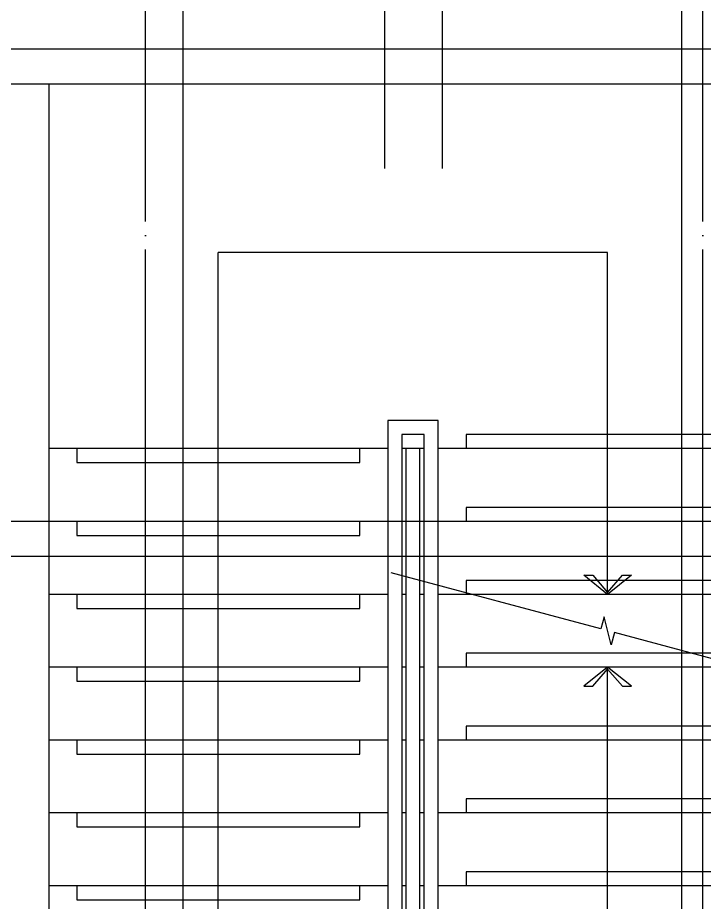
# Model space of a CAD drawing. Header units: millimetres. Extents: x -24416 to 92204, y -190080 to 23760.
# Drawn here: x 56611 to 59061, y -7421 to -4265 of the extents above; entities that cross this region are included whole.
import ezdxf
from ezdxf.xclip import XClip

# ---------------------------------------------------------------- set-up
doc = ezdxf.new("R2010")
doc.units = ezdxf.units.MM
doc.header["$LTSCALE"] = 50
doc.header["$XCLIPFRAME"] = 0
doc.linetypes.add('AUDIT_D_220706163347-0', pattern=[0])
doc.linetypes.add('CEN', pattern=[62, 60, -1, 0, -1])
doc.layers.add('AA-XXXX-MC', color=153, linetype='AUDIT_D_220706163347-0', plot=False)
doc.layers.add('MC', color=135, linetype='Continuous', plot=False)
for name, color, linetype in [('CEN_CON', 1, 'CEN'), ('CEN_WALL', 12, 'CEN'), ('CONC', 2, 'Continuous'), ('STAIR', 4, 'Continuous'), ('논슬립', 251, 'Continuous'), ('실명박스', 7, 'AUDIT_D_220706163347-0')]:
    doc.layers.add(name, color=color, linetype=linetype)

# ---------------------------------------------------------------- blocks, each defined once
blk = doc.blocks.new('U-76A(확장)3')
at = {"layer": 'CEN_WALL'}
blk.add_line((14595, 7845), (11865, 7845), dxfattribs=at)
at = {"layer": 'CONC'}
blk.add_line((14295, 0), (14295, 9445), dxfattribs=at)
at = {"layer": 'MC'}
blk.add_line((14595, 7640), (11865, 7640), dxfattribs=at)
blk = doc.blocks.new('STA-1')
at = {"layer": 'STAIR'}
for p, q in [((-3120, -1210), (-3120, 0)), ((-2860, -1210), (-2860, 0)), ((-2600, -1210), (-2600, 0)), ((-2340, -1210), (-2340, 0)), ((-2080, -1210), (-2080, 0)), ((-1820, -1210), (-1820, 0)), ((-1560, -1210), (-1560, 0)), ((-1300, -1210), (-1300, 0)), ((-3120, -605), (-600, -605)), ((-600, -1995), (-600, -605)), ((-3120, -1275), (-3120, -1260)), ((-3120, -1275), (-3120, -1260)), ((-2860, -1275), (-2860, -1260)), ((-2600, -1275), (-2600, -1260)), ((-2340, -1275), (-2340, -1260)), ((-2080, -1275), (-2080, -1260)), ((-1820, -1275), (-1820, -1260)), ((-1560, -1275), (-1560, -1260)), ((-1300, -1275), (-1300, -1260)), ((-3120, -1340), (-3120, -1325)), ((-3120, -1340), (-3120, -1325)), ((-2860, -1340), (-2860, -1325)), ((-2600, -1340), (-2600, -1325)), ((-2340, -1340), (-2340, -1325)), ((-2080, -1340), (-2080, -1325)), ((-1820, -1340), (-1820, -1325)), ((-1560, -1340), (-1560, -1325)), ((-1300, -1340), (-1300, -1325)), ((-3120, -2600), (-3120, -1390)), ((-2860, -2600), (-2860, -1390)), ((-2600, -2600), (-2600, -1390)), ((-2340, -2600), (-2340, -1390)), ((-2080, -2600), (-2080, -1390)), ((-1820, -2600), (-1820, -1390)), ((-1560, -2600), (-1560, -1390)), ((-1300, -2600), (-1300, -1390)), ((-3120, -1995), (-2080, -1995)), ((-1820, -1995), (-600, -1995))]:
    blk.add_line(p, q, dxfattribs=at)
for points in [[(-1200, -1390), (-1200, -1210), (-3220, -1210), (-3220, -1390)], [(-1250, -1340), (-1250, -1260), (-3170, -1260), (-3170, -1340)], [(-1300, -1325), (-1300, -1275), (-3120, -1275), (-3120, -1325)], [(-2080, -1995), (-2148, -1909.7), (-2148, -1942.1), (-2086.5, -1995), (-2148, -2047.9), (-2148, -2080.3)], [(-1820, -1995), (-1752, -1909.7), (-1752, -1942.1), (-1813.5, -1995), (-1752, -2047.9), (-1752, -2080.3)]]:
    blk.add_lwpolyline(points, close=True, dxfattribs=at)
blk.add_lwpolyline([(-2157.1, -2767.7), (-1956.5, -2019.1), (-1999.9, -2007.5), (-1900.1, -1982.5), (-1943.5, -1970.9), (-1742.9, -1222.3)], dxfattribs=at)
for centre in [(-3120, -605), (-3120, -1995)]:
    blk.add_circle(centre, 50, dxfattribs=at)
at = {"layer": '논슬립'}
for points in [[(-3120, -100), (-3170, -100), (-3170, -1110), (-3120, -1110)], [(-2860, -100), (-2910, -100), (-2910, -1110), (-2860, -1110)], [(-2600, -100), (-2650, -100), (-2650, -1110), (-2600, -1110)], [(-2340, -100), (-2390, -100), (-2390, -1110), (-2340, -1110)], [(-2080, -100), (-2130, -100), (-2130, -1110), (-2080, -1110)], [(-1820, -100), (-1870, -100), (-1870, -1110), (-1820, -1110)], [(-1560, -100), (-1610, -100), (-1610, -1110), (-1560, -1110)], [(-1300, -100), (-1350, -100), (-1350, -1110), (-1300, -1110)], [(-3120, -2500), (-3070, -2500), (-3070, -1490), (-3120, -1490)], [(-2860, -2500), (-2810, -2500), (-2810, -1490), (-2860, -1490)], [(-2600, -2500), (-2550, -2500), (-2550, -1490), (-2600, -1490)], [(-2340, -2500), (-2290, -2500), (-2290, -1490), (-2340, -1490)], [(-2080, -2500), (-2030, -2500), (-2030, -1490), (-2080, -1490)], [(-1820, -2500), (-1770, -2500), (-1770, -1490), (-1820, -1490)], [(-1560, -2500), (-1510, -2500), (-1510, -1490), (-1560, -1490)], [(-1300, -2500), (-1250, -2500), (-1250, -1490), (-1300, -1490)]]:
    blk.add_lwpolyline(points, dxfattribs=at)
blk = doc.blocks.new('CO-102-MF', base_point=(243441.5, -43595.4))
at = {"layer": 'CONC'}
blk.add_line((277086.5, -38585.4), (277086.5, -42405.4), dxfattribs=at)
at = {"rotation": 90}
blk.add_blockref('STA-1', (277086.5, -38585.4), dxfattribs=at)
blk = doc.blocks.new('A$C415C5DAF')
at = {"layer": 'AA-XXXX-MC'}
for p, q in [((44716, -29569.2), (44716, -21882.6)), ((46496, -29569.2), (46496, -21882.6)), ((46736, -24564.2), (43175.9, -24564.2))]:
    blk.add_line(p, q, dxfattribs=at)
at = {"layer": 'CEN_CON'}
for p, q in [((44581, -29569.2), (44581, -21882.6)), ((46571, -29569.2), (46571, -21882.6)), ((46736, -22754.2), (43175.9, -22754.2)), ((46736, -24439.2), (43175.9, -24439.2))]:
    blk.add_line(p, q, dxfattribs=at)

msp = doc.modelspace()

# ---------------------------------------------------------------- block references
ref = msp.add_blockref('U-76A(확장)3', (65766.4, 9792.9), dxfattribs=dict(xscale=-1, rotation=90))
XClip(ref).set_block_clipping_path([(13298.4077166071, -2135), (29625.0000000005, 10105.1364734633)])
ref = msp.add_blockref('CO-102-MF', (23076.4, -9512.1))
XClip(ref).set_block_clipping_path([(276026.3244563881, -53915.4314148597), (288191.4609298514, -37588.8391314663)])
at = {"layer": '실명박스'}
msp.add_blockref('A$C415C5DAF', (12485.4, 18377.1), dxfattribs=at)

doc.saveas('drawing.dxf')
